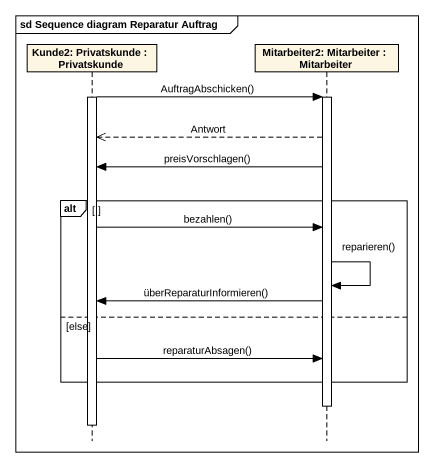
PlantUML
@startuml
mainframe sd Sequence diagram Reparatur Auftrag
hide footbox
participant "Kunde2: Privatskunde : Privatskunde" as Kunde2_Privatskunde
participant "Mitarbeiter2: Mitarbeiter : Mitarbeiter" as Mitarbeiter2_Mitarbeiter

activate Kunde2_Privatskunde
Kunde2_Privatskunde -> Mitarbeiter2_Mitarbeiter : AuftragAbschicken()
activate Mitarbeiter2_Mitarbeiter
Mitarbeiter2_Mitarbeiter -->> Kunde2_Privatskunde : Antwort
Mitarbeiter2_Mitarbeiter -> Kunde2_Privatskunde : preisVorschlagen()
alt
  Kunde2_Privatskunde -> Mitarbeiter2_Mitarbeiter : bezahlen()
  Mitarbeiter2_Mitarbeiter -> Mitarbeiter2_Mitarbeiter : reparieren()
  Mitarbeiter2_Mitarbeiter -> Kunde2_Privatskunde : überReparaturInformieren()
else else
  Kunde2_Privatskunde -> Mitarbeiter2_Mitarbeiter : reparaturAbsagen()
end
deactivate Mitarbeiter2_Mitarbeiter
deactivate Kunde2_Privatskunde
@enduml
